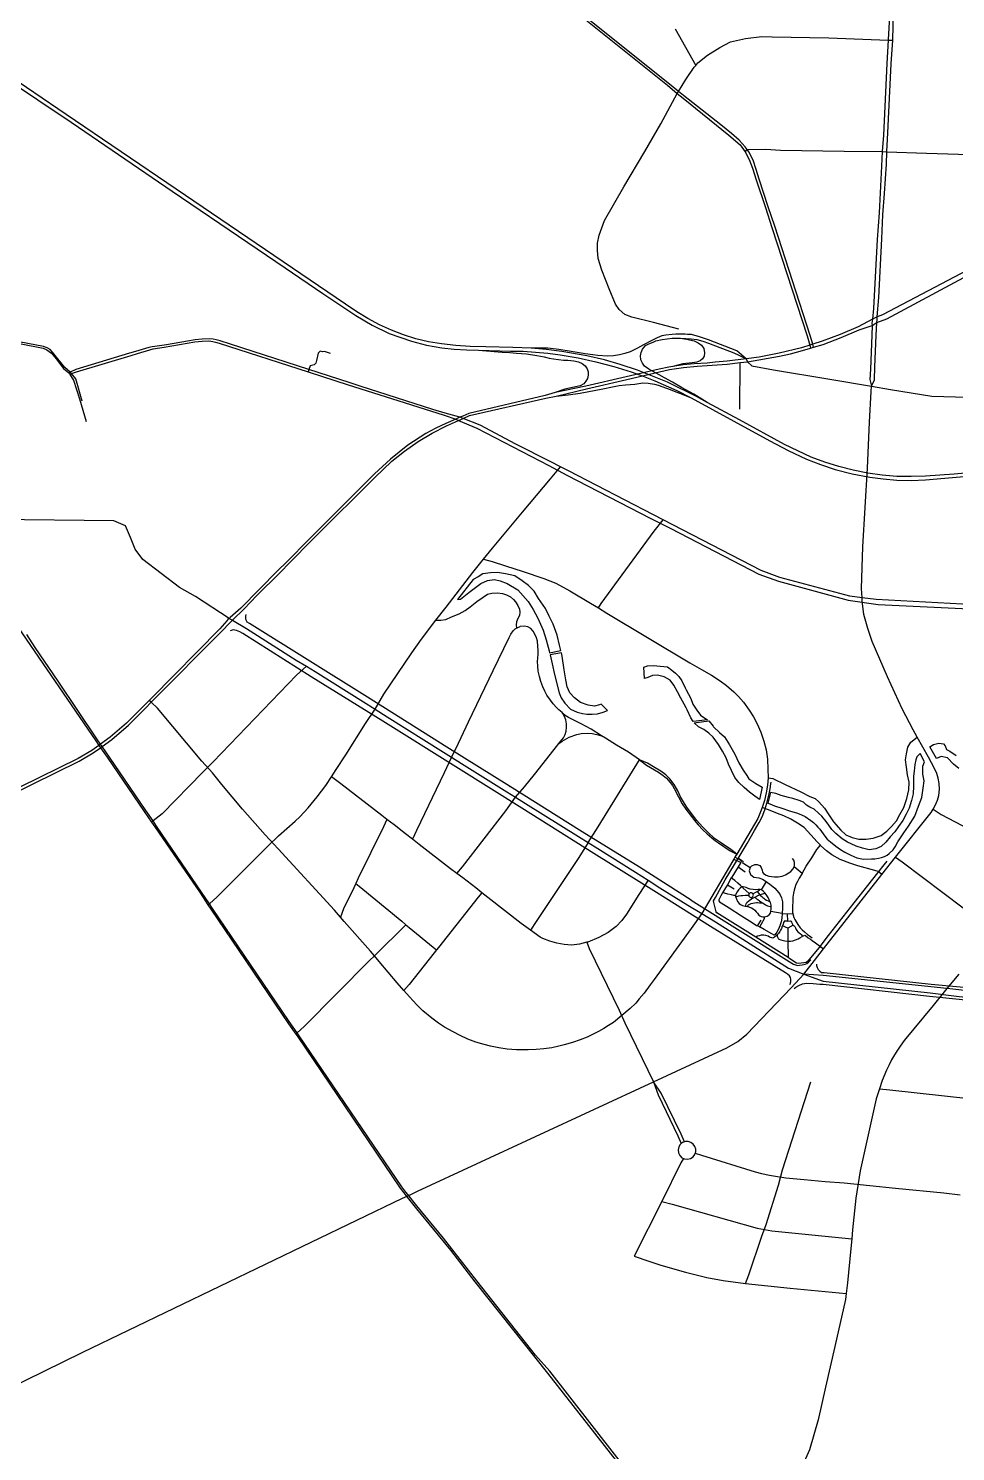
# Model space of a CAD drawing. Header units: millimetres. Extents: x 170 to 95391, y -643 to 69125.
# Drawn here: x 26791 to 30315, y 33187 to 38597 of the extents above; entities that cross this region are included whole.
import ezdxf

# ---------------------------------------------------------------- set-up
doc = ezdxf.new("R2010")
doc.units = ezdxf.units.MM
for name, color, linetype in [('roads_1', 1, 'Continuous'), ('roads_2', 2, 'Continuous'), ('roads_3', 3, 'Continuous'), ('water', 7, 'Continuous')]:
    doc.layers.add(name, color=color, linetype=linetype)

msp = doc.modelspace()

# ---------------------------------------------------------------- linework, layer by layer
at = {"layer": 'roads_1'}
for points in [[(26278.2, 38697.02), (26345.47, 38652.87), (26619.75, 38464), (26896.51, 38278.09)], [(26902.09, 38290.88), (26425.34, 38615.19), (26287.56, 38708.17)], [(26896.51, 38278.09), (26928.64, 38256.61)], [(26934.28, 38269.36), (26902.09, 38290.88)], [(26928.64, 38256.61), (27336.46, 37978.41)], [(27352.07, 37985.24), (26934.28, 38269.36)], [(27336.46, 37978.41), (27624.38, 37783.42), (27766.94, 37687.03), (27910.23, 37589.53), (28034.9, 37505.15), (28097.42, 37468.53), (28162.34, 37437.36), (28246.6, 37408.58), (28304.11, 37393.31), (28361.74, 37383), (28408.4, 37377.19), (28455.38, 37374.43), (28501.7, 37373.31), (28623.61, 37370.36), (28670.61, 37369.58), (28718.08, 37366.28), (28764.81, 37361.8), (28812.05, 37355.46)], [(28818.04, 37368.68), (28758.61, 37376.74), (28700.98, 37381.92), (28632.23, 37383.99), (28529.33, 37386.42), (28469.81, 37387.49), (28414.92, 37391.26), (28361, 37397.78), (28311.8, 37405.69), (28262.97, 37417.47), (28216.23, 37432.44), (28170.17, 37450.14), (28124.84, 37470.14), (28081.23, 37493.91), (28038.39, 37519.55), (27996.05, 37548.24), (27352.07, 37985.24)], [(29237.54, 37433.32), (29213.69, 37431.3), (29198.15, 37427.7), (29180.5, 37420.36), (29157.13, 37408.93), (29129.02, 37394.07), (29105.27, 37381.97), (29077.66, 37367.85), (29057.5, 37360.99), (29037.07, 37355.62), (29015.17, 37352.02), (28992.13, 37351.08), (28954.93, 37352.92), (28935.46, 37355.47), (28906.85, 37360.17), (28854.07, 37368.65), (28806.3, 37376.77), (28765, 37381.31), (28700.98, 37381.92)], [(29371.12, 37174.93), (29320.48, 37207.02), (29272.59, 37232.4), (29238.36, 37252.55), (29208.13, 37268.64), (29187.8, 37280.1), (29148.75, 37301.63), (29132.73, 37313.58), (29124.77, 37324.37), (29118.98, 37336.99), (29117.52, 37352.8), (29119.8, 37364.83), (29125.31, 37377.08), (29130.76, 37385.32), (29135.94, 37391.42), (29149.46, 37398.25), (29164.86, 37404.79), (29175.92, 37408.95), (29199.92, 37414.6), (29237.77, 37419.26)], [(28501.7, 37373.31), (28591.16, 37366.44), (28620.32, 37364.49), (28645.26, 37362.59), (28684.37, 37359.21), (28722.7, 37353.23), (28751.31, 37348.24), (28769.58, 37343.94), (28786.96, 37340.24), (28805.85, 37337.7), (28823.89, 37336.39)], [(28812.05, 37355.46), (28880.45, 37344.25), (28947.99, 37329.97), (29015.28, 37311.92), (29081.26, 37290.85), (29127.37, 37274.39), (29171.76, 37257.63), (29255.55, 37220.16), (29309.83, 37192.26)], [(29371.12, 37174.93), (29330.01, 37197.19), (29220.19, 37251.64), (29106.1, 37298.03), (29040.1, 37319.1), (28979.84, 37337.23), (28913.78, 37352.01), (28818.04, 37368.68)], [(29095.99, 37244.49), (29125.68, 37249.38), (29146.54, 37248.16), (29169.94, 37244.35), (29184.84, 37240.94), (29229.58, 37224.48), (29251.19, 37215.66), (29269.45, 37208.56), (29309.83, 37192.26)], [(29309.83, 37192.26), (29472.21, 37103.81), (29608.93, 37029.68), (29678.18, 36992.37), (29747.71, 36959.47), (29801.8, 36938.83), (29856.82, 36920.15), (29922.32, 36903.3), (29988.87, 36890.5), (30039.72, 36884.47), (30091.41, 36879.92), (30146.09, 36878.83), (30199.9, 36880.47), (30536.03, 36909.43)], [(30528.96, 36923.14), (30309.68, 36902.9), (30254.73, 36898.36), (30200.24, 36894.65), (30145.53, 36893.11), (30091.16, 36893.84), (30035.61, 36898.56), (29980.71, 36905.88), (29925.48, 36917.13), (29870.72, 36931.29), (29817.66, 36948.07), (29765.66, 36967.34), (29714.83, 36990.53), (29664.24, 37015.12), (29493.07, 37108.89), (29371.12, 37174.93)]]:
    msp.add_lwpolyline(points, dxfattribs=at)
at = {"layer": 'roads_2'}
for points in [[(29775.41, 37384.66), (29772.21, 37396.53), (29762.14, 37429.62), (29627.19, 37844.85), (29602.87, 37918.17), (29568.31, 38023.62), (29556.81, 38061.09), (29544.85, 38095.81), (29529.05, 38127.21), (29522.72, 38136.13), (29515.46, 38146.34), (29492.82, 38172.53), (29463.38, 38197.51), (29422.37, 38230.86), (29280.76, 38342.44), (29262.02, 38357.24), (29227.73, 38384.35), (28116.76, 39274.9)], [(28111.69, 39269.44), (29219.63, 38381.28), (29256.63, 38350.04), (29278.77, 38331.36), (29453.38, 38190.83), (29495.69, 38154.27), (29515.32, 38127.95), (29530.66, 38098.25), (29543.06, 38066.2), (29557.45, 38021.48), (29592.71, 37915.86), (29616.98, 37839.45), (29751.27, 37428.87), (29760.52, 37392.83), (29763.67, 37381.14)], [(32594.66, 38845.76), (32566.33, 38832.07), (31746.67, 38402.97), (31726.03, 38392.31), (31020.23, 38023.28), (30962.47, 37993.36), (30854.12, 37937.25), (30036.87, 37508.03), (30016.73, 37500.4), (29998.99, 37491.91), (29944.18, 37461.91), (29876.38, 37433.24), (29807.8, 37407.78), (29772.21, 37396.53), (29760.52, 37392.83), (29729.25, 37382.95), (29644.17, 37362.1), (29568.08, 37347.18)], [(29523.85, 37329.77), (29645.88, 37350.53), (29687.65, 37359.81), (29733.51, 37372.06), (29763.67, 37381.14), (29775.41, 37384.66), (29812.08, 37395.7), (29880.29, 37422.29), (29948.01, 37450.86), (29997.48, 37467.6), (30015.91, 37478.58), (30053.12, 37492.42), (30860.13, 37926.3), (30965.19, 37980.93), (31026.82, 38012.97), (32572.14, 38821.95), (32599.05, 38836.48)], [(29263.03, 37453.66), (29166.18, 37479.18), (29083.66, 37498.94), (29057.57, 37509.93), (29036.17, 37528.04), (29022.5, 37548.12), (28997.92, 37606.65), (28970.38, 37678), (28956.45, 37722.61), (28953.17, 37753.33), (28953.44, 37780.41), (28959.93, 37811.54), (28980.52, 37866.54), (29054.26, 37994.11), (29133.2, 38128.78), (29194.37, 38233.98), (29256.63, 38350.04), (29262.02, 38357.24), (29290.11, 38403.25), (29321.4, 38448.94), (29327.07, 38455.69), (29335.43, 38465.67), (29372.21, 38495.46), (29418.23, 38524.64), (29459.03, 38545.7), (29515.68, 38558.93), (29577.9, 38565.46), (29617.97, 38565.05), (29832.67, 38561.35), (30058.72, 38552.18), (30076.36, 38552.48)], [(29518.35, 37340.95), (29482.88, 37371.28), (29375.4, 37413.26), (29341.25, 37424.96), (29311.14, 37433.59), (29296.48, 37433.44), (29286.95, 37433.99), (29276.51, 37435.05), (29251.73, 37434.27), (29237.54, 37433.32)], [(29237.77, 37419.26), (29269.63, 37419.24), (29292.46, 37415.81), (29321.17, 37409.09), (29336.97, 37401.44), (29349.52, 37393.01), (29358.27, 37380.35), (29361.07, 37363.99), (29359.31, 37350.62), (29353.04, 37341.05), (29343.54, 37332.85), (29331.92, 37327.89), (29313.33, 37325.39), (29278.59, 37321.2), (29240.06, 37312.07)], [(29269.63, 37419.24), (29309.64, 37417), (29331.74, 37414.21), (29354.29, 37408.37), (29375.79, 37400.48), (29472, 37363.21), (29491.45, 37354.83), (29518.35, 37340.95)], [(28823.89, 37336.39), (28841.28, 37335.87), (28863.69, 37333.29), (28881.09, 37329.88), (28895.61, 37323.48), (28906.71, 37314.63), (28914.45, 37303.12), (28918.56, 37290.89), (28918.59, 37278.4), (28915.44, 37266.69), (28909.74, 37256.22), (28902.39, 37246.2), (28888.12, 37238.1), (28830.1, 37225.17), (28793.18, 37212.49)], [(29568.08, 37347.18), (29518.35, 37340.95), (29446.53, 37331.94), (29401.3, 37328.22), (29370.78, 37324.34), (29321.36, 37322.22), (29279, 37317.42), (29240.06, 37312.07), (29225.05, 37309.34)], [(29227.43, 37300.34), (29280.06, 37308.31), (29332, 37313.01), (29446.52, 37320.42), (29496.64, 37326.49), (29523.85, 37329.77)], [(29518.35, 37340.95), (29523.85, 37329.77)], [(29523.85, 37329.77), (29540.1, 37314.36), (29623.35, 37298.49), (29837.08, 37263.81), (29995.75, 37236.41), (30066.94, 37223.67), (30225.04, 37198.36), (30676.97, 37186.88), (30705.68, 37180.46), (31125.38, 37016.77)], [(26947.41, 37283.79), (26948.57, 37281.86), (26961.54, 37260.17), (26984.59, 37189.13), (27010.43, 37102.84)], [(26994.83, 37180.41), (26970.44, 37264.84), (26954.99, 37284.68), (26952.43, 37287.96)], [(29063.08, 37272.29), (28909.79, 37236.71), (28793.18, 37212.49)], [(29225.05, 37309.34), (29187.67, 37301.35), (29063.08, 37272.29)], [(29065.12, 37262.77), (29189.9, 37291.9), (29227.43, 37300.34)], [(28796.32, 37199.41), (28911.37, 37227.39), (29065.12, 37262.77)], [(28796.32, 37199.41), (28841.67, 37204.23), (28887.43, 37210.43), (28973.85, 37226.55), (29010.26, 37234.34), (29035.58, 37239.67), (29060.25, 37242.06), (29095.99, 37244.49)], [(29962.37, 36626.31), (29980.58, 36925.3), (29987.65, 37099.98), (29994.5, 37217.06), (29995.75, 37236.41)], [(28793.18, 37212.49), (28754.34, 37201.11), (28464.75, 37133.66), (28442.21, 37123.49), (28431.05, 37118.46), (28415.35, 37111.37), (28377.74, 37094.4)], [(28379.92, 37086.55), (28425.84, 37106.71), (28443, 37114.25), (28467.06, 37124.81), (28757.23, 37190.77), (28796.32, 37199.41)], [(32211.51, 36347.32), (31700.43, 36362.89), (31666.47, 36363.01), (31651.68, 36363.29), (31366.3, 36368.76), (31179.68, 36372.84), (30941.11, 36378.09), (30716.88, 36390.6), (30676.34, 36392.85), (30340.71, 36408.66), (30013.18, 36425.61), (29959.28, 36432.77), (29912.59, 36439.2), (29646.33, 36509.15), (29576.24, 36536.17), (29239.51, 36710.01), (29203.1, 36729.41), (29166.03, 36748.15), (28843.77, 36915.31), (28813.1, 36930.87), (28776.85, 36949.62), (28643.83, 37016.74), (28507.57, 37088.5), (28443, 37114.25)], [(28377.74, 37094.4), (28339.26, 37077.21), (28301.65, 37057.41), (28232.41, 37012.22), (28166.58, 36959.91), (28105.62, 36903.61), (27866.25, 36664.62), (27858.61, 36656.88), (27771.22, 36568.41)], [(27782.03, 36564.01), (27870.11, 36653.53), (27877.62, 36661.09), (28106.79, 36889.63), (28172.55, 36951.3), (28220.69, 36990.26), (28272.25, 37026.65), (28325.03, 37057.8), (28379.92, 37086.55)], [(28425.84, 37106.71), (28494.46, 37077.4), (28768.36, 36935.17), (28837.51, 36898.53), (29157.1, 36733.43), (29232.49, 36695.92), (29566.65, 36522.3), (29641.88, 36495.06), (29906.21, 36423.77), (30020.38, 36406.95), (30339.86, 36391.31), (30677.5, 36371.45), (30704.38, 36371.18), (31185.43, 36353.69), (31650.12, 36341.89), (31664.87, 36341.52), (32212.26, 36328.67)], [(29737.79, 35001.61), (29777.99, 35053.83), (29813.19, 35098.65), (30035.06, 35381.13), (30087.03, 35446.63), (30221.47, 35616.04), (30230.11, 35628.77), (30238.54, 35645.86), (30246.74, 35662.95), (30251.78, 35681.52), (30253.48, 35704.97), (30252.48, 35726.99), (30248.55, 35747.35), (30243.13, 35764.33), (30234.82, 35783.04), (30212.15, 35826.08), (30168.92, 35902.86), (30153.4, 35930.43), (30111.33, 36010.07), (30056.43, 36131.82), (29998.12, 36266.26), (29981, 36316.23), (29966.33, 36369.36), (29960.03, 36420.42), (29959.28, 36432.77), (29957.17, 36467.8), (29962.37, 36626.31)], [(27771.22, 36568.41), (27738.53, 36535.95)], [(27738.53, 36535.95), (27597.97, 36392.96), (27557.95, 36357), (27553.89, 36353.75), (27548.5, 36349.43), (27544.54, 36344.91), (27517.93, 36314.51), (27258.72, 36051.05), (27249.8, 36042.09), (27229.03, 36021.25), (27163.17, 35956.12), (27100.78, 35902.13), (27064.59, 35875.88), (27061.24, 35873.44)], [(27067.64, 35865.18), (27070.61, 35867.32), (27107.69, 35893.96), (27170.45, 35948.03), (27235.37, 36013.34), (27257.65, 36035.86), (27263.85, 36042.11), (27525.3, 36306.19), (27556.61, 36336.98), (27566.8, 36347.01), (27571.92, 36352.47), (27606.11, 36385.69), (27640.39, 36420.57), (27654.18, 36436.69), (27749.5, 36531.57)], [(27749.5, 36531.57), (27782.03, 36564.01)], [(27553.89, 36353.75), (27566.8, 36347.01), (27619.57, 36315.14), (27808.41, 36195.9), (27847.47, 36171.98), (27880.01, 36152.04), (28063.7, 36037.04), (28108.47, 36008.92), (28154.12, 35980.24), (28368.53, 35845.59), (28398.66, 35826.95), (28437.26, 35803.05), (28609.42, 35695.04), (28641.75, 35674.51), (28680.15, 35650.12), (28881.97, 35524.6), (28917.68, 35502.54), (28954.74, 35479.67), (29098.6, 35389.49), (29146.77, 35358.83), (29191.24, 35330.51), (29297.37, 35264), (29350.16, 35231.85), (29402.17, 35200.18), (29680.11, 35024.99), (29737.79, 35001.61)], [(26751.96, 36319), (27046.8, 35888.43), (27058.14, 35871.2), (27064.23, 35862.73), (27090.15, 35826.71), (27231.18, 35619.78), (27258.97, 35579.96), (27271.49, 35562.03), (27443.3, 35310.57), (27473.11, 35265.15), (27483.79, 35248.88), (27779.52, 34813.42), (27807.07, 34773.63), (27814.29, 34763.2), (28203.65, 34188.45), (28218.17, 34170.08), (28225.69, 34160.56), (28265.53, 34110.13), (28394.43, 33953.25), (28487.31, 33832.94), (28580.85, 33714.75), (28763.29, 33484.62), (29588.05, 32432.58)], [(28398.66, 35826.95), (28416.85, 35861.32), (28463.97, 35960.99), (28509.83, 36058), (28557.75, 36155.62), (28598.33, 36239.38), (28617.48, 36280.96), (28624.2, 36294.41), (28632.56, 36306.81), (28641.08, 36314.72), (28645.91, 36317.36), (28651.01, 36320.15), (28660.35, 36323.5)], [(29113.71, 35817.11), (29071.94, 35845.67), (29026.11, 35872.73), (28984.38, 35898.99), (28969.58, 35908.23), (28929.83, 35933.02), (28891.52, 35953.7), (28843.13, 35976.9), (28831.01, 35984.83), (28822.26, 35992.95), (28818.93, 35996.05), (28806.83, 36006.76), (28797.34, 36015.52), (28784.94, 36029.35), (28774.79, 36042.97), (28761.56, 36062.36), (28753.19, 36078.05), (28745.86, 36094.08), (28738.05, 36114.79), (28732.84, 36133.75), (28728.69, 36153.56), (28726.96, 36172.48), (28726.27, 36190), (28726.4, 36202.83), (28727.6, 36218.6), (28728.26, 36231.94), (28727.39, 36248.95), (28725.48, 36267.01), (28722.3, 36279.86), (28717.18, 36291.37), (28709.33, 36306.19), (28700.87, 36315.29), (28688.92, 36322), (28674.82, 36324.22), (28660.35, 36323.5)], [(27052.81, 35892.57), (26903.97, 36115.66), (26816.37, 36243.68), (26784.8, 36292.44)], [(28641.75, 35674.51), (28676.77, 35713.89), (28714.28, 35760.78), (28789.32, 35856.27), (28806.5, 35878.05), (28824.24, 35900.55), (28830.64, 35912.8), (28834.43, 35925.42), (28835.62, 35940.15), (28835.94, 35953.84), (28833.3, 35968.43), (28828.19, 35980.8), (28822.26, 35992.95)], [(25910.26, 35284.41), (25925.95, 35292.64), (26044.77, 35353.01), (26059.27, 35359.85), (26079.77, 35369.79), (26105.6, 35383.52), (26483.1, 35565.37), (26537.98, 35592.81), (26983.58, 35811.48), (27036.41, 35842.73), (27064.23, 35862.73), (27067.64, 35865.18)], [(27061.24, 35873.44), (27058.14, 35871.2), (27031.29, 35851.72), (26979.6, 35821.1), (26534.73, 35603.18), (26478.4, 35576.43), (26099.88, 35392.6), (26074.99, 35380.26), (26054.91, 35370.95), (26040.76, 35363.81), (25999.73, 35341.56), (25938.21, 35309.83)], [(28267.04, 34121.17), (28232.85, 34164.16), (28225.34, 34173.59), (28209.78, 34193.13), (27820.27, 34767.08), (27812.47, 34778.41), (27782.28, 34822.2), (27490.07, 35251.87), (27478.57, 35269.15), (27448.7, 35314.01), (27277.86, 35564.63), (27264.18, 35584.63), (27237.12, 35624.23), (27099.01, 35827.03), (27070.61, 35867.32), (27064.59, 35875.88), (27052.81, 35892.57)], [(28806.5, 35878.05), (28819.47, 35888.02), (28846.18, 35903.11), (28875.1, 35913.25), (28891.8, 35916.98), (28915.89, 35917.55), (28933.58, 35916.35), (28951.46, 35912.69), (28969.58, 35908.23)], [(28398.66, 35826.95), (28370.97, 35767.05), (28266.06, 35548.19), (28250.67, 35514.84)], [(29483.38, 35458.57), (29460.19, 35475.49), (29425.2, 35499.58), (29398.58, 35518.05), (29374.79, 35539.81), (29352.81, 35561.29), (29331.55, 35585.54), (29310.46, 35612.29), (29293.94, 35636.21), (29280.47, 35656.91), (29269.86, 35676.39), (29259.36, 35698.48), (29244.93, 35722.91), (29228.82, 35743.91), (29213.8, 35759.41), (29194.34, 35773.63), (29166.31, 35790.48), (29144.19, 35803.66), (29113.71, 35817.11)], [(29113.71, 35817.11), (29140.59, 35796.63), (29185.57, 35769.69), (29202.73, 35756.7), (29215.86, 35746.62), (29230.1, 35730.61), (29238.71, 35718.8), (29244.96, 35707.35), (29261.49, 35675.31), (29275.56, 35648.94), (29290.09, 35628.8), (29310.91, 35600.51), (29322.63, 35585.8), (29336.37, 35569.55), (29354.24, 35550.9), (29370.96, 35535.45), (29388.51, 35519.86), (29402.71, 35508.24), (29413.65, 35500.7), (29457.78, 35470.7), (29483.38, 35458.57)], [(28418.99, 35384.29), (28440.73, 35410.16), (28605.52, 35623.03), (28641.75, 35674.51)], [(28153.5, 35590.04), (28140.82, 35562.04), (28044.06, 35366.25), (28034.97, 35346.97), (28027.13, 35330.34), (27988.63, 35250.33), (27976.53, 35218.84)], [(28513.61, 35311.61), (28499.94, 35294.25), (28349.47, 35103.48), (28341.62, 35093.72), (28332.48, 35082.37), (28237.91, 34962.88), (28217.64, 34939.56)], [(28241.49, 34163.26), (28269.48, 34176.88), (29166.62, 34592.67), (29444.89, 34721.66), (29487.06, 34746.08), (29521.22, 34774.03), (29690.28, 34950.49), (29737.79, 35001.61)], [(31559.78, 34807.8), (31545.68, 34809.32), (31496.58, 34814.59), (30918.58, 34876.12), (30889.41, 34879.12), (30282.05, 34946.8), (29812.05, 34996.69), (29737.79, 35001.61)], [(29737.79, 35001.61), (29811.02, 34975.24), (30218.13, 34930.59), (30328.15, 34917.13), (30886.48, 34859.77), (30955.18, 34852.91), (31544.35, 34790.03)], [(29516.45, 33826.18), (29529.2, 33858.34), (29578.73, 34006.51), (29594.8, 34049.7), (29641.83, 34199.56), (29656.94, 34257.77), (29764.19, 34592.08)], [(30025.85, 34565.55), (30064.84, 34561.52), (30376.54, 34527.83), (30405.94, 34524.95), (30434.75, 34522.12), (30809.45, 34481.84), (30882.5, 34473.56), (31156.86, 34444.26), (31183.44, 34441.63), (31211.12, 34438.89), (31476.7, 34411.79), (31530.29, 34407.67)], [(26412.73, 33278.75), (26997.75, 33564.39), (28212.67, 34150.19), (28241.49, 34163.26)], [(29594.98, 32437.7), (28772.11, 33492.36), (28717.98, 33553.1), (28495.09, 33836.22), (28368.38, 33998.33), (28267.04, 34121.17)]]:
    msp.add_lwpolyline(points, dxfattribs=at)
at = {"layer": 'roads_3'}
for points in [[(30245.99, 42248.52), (30224.56, 41866.33), (30208.4, 41546.05), (30195.47, 41321.98), (30200.72, 41147), (30186.53, 40889.93), (30156.94, 40345.59), (30143.6, 40105.88), (30128.03, 39826.86), (30112.81, 39541.54), (30103.77, 39374.15), (30082.81, 39015.89), (30078.87, 38945.28), (30064.21, 38641.86), (30058.89, 38555.06), (30058.72, 38552.18), (30053.49, 38463.97), (30040.8, 38191.12), (30035.85, 38128.48)], [(30053.47, 38130.3), (30055.55, 38174.14), (30070.62, 38461.72), (30076.36, 38552.48), (30078.22, 38607.08), (30078.75, 38657.79), (30096.97, 38937.07), (30101.03, 39013.63), (30111.92, 39174.39), (30121.56, 39372.52), (30147.04, 39843.7), (30162.25, 40110.96), (30175, 40342.24), (30202.66, 40873.95), (30215.02, 41131.43), (30211.81, 41324.2), (30225.32, 41545.99), (30236.33, 41782.33), (30245.18, 41937.45), (30262.57, 42247.37)], [(29249.41, 38595.36), (29327.07, 38455.69)], [(29515.32, 38127.95), (29522.72, 38136.13), (29593.52, 38138.24), (29649.59, 38134.29), (29891.53, 38130.32), (30035.85, 38128.48), (30053.39, 38127.47), (30204.75, 38122.85), (30325.54, 38118.8), (30560.26, 38111.85), (30801.16, 38106.38), (30938.97, 38100.2), (31082.62, 38098.46), (31101.62, 38097.25)], [(30035.85, 38128.48), (30033.22, 38072.92), (30023.85, 37895.9), (30016.18, 37794.16), (30002.57, 37531.7), (29998.99, 37491.91), (29996.91, 37476.53)], [(30016.28, 37489.59), (30016.73, 37500.4), (30022.65, 37573.89), (30035.01, 37796.89), (30038.88, 37887.75), (30045.17, 37969.05), (30051.79, 38080.4), (30053.39, 38127.47), (30053.47, 38130.3)], [(26952.43, 37287.96), (26949.24, 37290.63), (26929.23, 37307.46), (26882.46, 37365.9), (26872.98, 37376.46), (26862.35, 37382.43), (26847.74, 37387.86), (26607.89, 37433.22), (26571.32, 37439.56), (26403.37, 37471.28), (26316.02, 37488.25), (26291.03, 37493.24), (26287.39, 37493.97)], [(29995.75, 37236.41), (30006.3, 37260.4), (30008.1, 37310), (30013.26, 37429.07), (30015.91, 37478.58), (30016.28, 37489.59)], [(26287.89, 37486.75), (26291.36, 37486.15), (26315.09, 37482.03), (26402.1, 37465.16), (26570.93, 37433.35), (26607.51, 37427.69), (26846.66, 37381.19), (26860.98, 37374.93), (26878.18, 37362.64), (26896.01, 37340.26), (26924.21, 37304.03), (26943.64, 37287.08), (26947.41, 37283.79)], [(29996.91, 37476.53), (29997.48, 37467.6), (29996.54, 37430.59), (29991.44, 37301.09), (29989.12, 37261.85), (29995.75, 37236.41)], [(27247.98, 37383.4), (27197.17, 37368.49)], [(27450.97, 37415.91), (27423.91, 37413.18), (27394.94, 37408.4), (27315.01, 37394.18), (27271.47, 37387.48), (27261.25, 37386.26), (27247.98, 37383.4)], [(27252.11, 37375.47), (27264.26, 37378.87), (27307.16, 37385.48), (27423.15, 37405.74), (27451.24, 37408.39)], [(28443, 37114.25), (28431.05, 37118.46), (28374.58, 37134.41), (28328.36, 37148.76), (28051.43, 37236.78), (28009.35, 37250.68), (27856.2, 37300.12), (27559.38, 37395.96), (27520.08, 37408.62), (27504.81, 37412.91), (27492.93, 37415.1), (27477.26, 37417.15), (27450.97, 37415.91)], [(27451.24, 37408.39), (27476.06, 37408.72), (27492.13, 37406.96), (27502.32, 37404.79), (27515.69, 37400.7), (27853.45, 37291.7), (28005.77, 37242.56), (28049.86, 37228.37), (28246.36, 37165.7)], [(27197.17, 37368.49), (27174.41, 37362.14), (26971.34, 37300.26), (26949.24, 37290.63), (26943.64, 37287.08)], [(26948.57, 37281.86), (26954.99, 37284.68), (26973.57, 37291.92), (27181, 37353.87), (27204.71, 37361.26)], [(27204.71, 37361.26), (27252.11, 37375.47)], [(27938.94, 37361.55), (27916.37, 37368.76), (27908.54, 37367.2), (27899.09, 37369.74), (27891.61, 37362.04), (27885.56, 37334.67), (27882.57, 37324.46), (27877.15, 37317.55), (27861.6, 37314.3), (27856.2, 37300.12), (27853.45, 37291.7)], [(29494.25, 37149.68), (29496.64, 37326.49)], [(28246.36, 37165.7), (28371.25, 37126.34), (28415.35, 37111.37), (28425.84, 37106.71)], [(28108.47, 36008.92), (28142.07, 36066.33), (28247.75, 36223.13), (28284.56, 36275.04), (28339.29, 36347.13), (28379.03, 36396.53), (28441.91, 36479.21), (28480.38, 36528.74), (28520.37, 36578.72), (28555.23, 36621.08), (28668.84, 36758.23), (28774.53, 36885), (28813.1, 36930.87)], [(27553.89, 36353.75), (27425.5, 36436.89), (27365, 36471.37), (27225.77, 36578.37), (27195.81, 36617.48), (27178.74, 36661.99), (27160.04, 36706.52), (27115.5, 36725.38), (26661.56, 36730.07), (26389.23, 36732.9), (26360.52, 36735.08), (26316.23, 36723.85), (26280.47, 36710.09)], [(28957.29, 36393.92), (28968.26, 36411.11), (29169.71, 36685.34), (29203.1, 36729.41)], [(28520.37, 36578.72), (28552.89, 36569.99), (28603.54, 36553.75), (28671.35, 36533.07), (28749.44, 36506.01), (28795.47, 36487.54), (28848.58, 36459.3), (28926.76, 36412.52), (28957.29, 36393.92)], [(28339.29, 36347.13), (28358.64, 36346.99), (28377.61, 36350.51), (28398.95, 36359.72), (28428.07, 36371.99), (28450.58, 36383.75), (28470.25, 36398.69), (28495.13, 36418.15), (28519.71, 36435.04), (28536.18, 36446.02), (28552.59, 36450.7), (28573.56, 36451.63), (28592.19, 36448.87), (28607.93, 36443.85), (28623.05, 36435.7), (28635.02, 36426.44), (28642.67, 36416.93), (28650.57, 36402.85), (28656.74, 36389.08), (28658.93, 36378.21), (28656.79, 36365.66), (28651.21, 36353.43), (28645.93, 36341.49), (28644.38, 36330.08), (28645.91, 36317.36)], [(28079.02, 36054.18), (27631.54, 36334.24), (27622.21, 36340.41), (27618.32, 36347.18), (27617.24, 36354.24), (27617.33, 36363.1), (27618.87, 36368.83)], [(28957.29, 36393.92), (28989.52, 36374.17), (29304.99, 36185.65), (29349.45, 36159.81), (29386.66, 36137.9), (29419.51, 36117.01), (29444.37, 36099.35), (29472.32, 36075.12), (29490.13, 36057.29), (29508.62, 36035.33), (29530.68, 36005.6), (29546.72, 35980.05), (29561.26, 35953.05), (29574.81, 35922.19), (29586.18, 35887.14), (29594.36, 35855.13), (29599.35, 35819.04), (29601.64, 35780.81), (29602.04, 35748.63), (29600.12, 35720.56), (29595.46, 35691.27), (29588.9, 35661.54), (29580.25, 35635.59), (29573.83, 35618.27), (29562.95, 35593.24), (29483.38, 35458.57), (29477.54, 35448.68)], [(27865.88, 36131.5), (27605.78, 36297.11), (27593.62, 36302.91), (27581.45, 36308.17), (27569.25, 36310.19), (27557.53, 36306.8)], [(27847.47, 36171.98), (27809.45, 36137.78), (27492.56, 35808.37), (27452.1, 35768.15), (27299.14, 35610.75), (27264.18, 35584.63), (27258.97, 35579.96)], [(28138.19, 35963.32), (27865.88, 36131.5)], [(28106.31, 35070.93), (28091.05, 35089.37), (27990.87, 35202.38), (27976.53, 35218.84), (27953.98, 35244.74), (27740.09, 35477.61), (27690.69, 35531.25), (27604.72, 35629.26), (27525.57, 35722.33), (27489.86, 35767.55), (27449.27, 35811.96), (27280.85, 36012.95), (27257.65, 36035.86), (27249.8, 36042.09)], [(28380.59, 35865.15), (28079.02, 36054.18)], [(27473.11, 35265.15), (27478.57, 35269.15), (27508.42, 35296.39), (27700.37, 35488), (27741.8, 35527.05), (27804.58, 35583.61), (27821.68, 35599.72), (27853.6, 35633.95), (27888.48, 35676.16), (27920.79, 35719.25), (27942.25, 35752.28), (27959.88, 35779.41), (27997.77, 35836.15), (28072.2, 35955.08), (28108.47, 36008.92)], [(28425.32, 35783.66), (28138.19, 35963.32)], [(28622.32, 35713.95), (28619.21, 35715.9), (28380.59, 35865.15)], [(29602.04, 35748.63), (29620.7, 35745.39), (29667.56, 35723.22), (29726.99, 35694.91), (29760.4, 35677.15), (29780.7, 35668.94), (29794.92, 35656.51), (29817.07, 35632.87), (29832.9, 35607.28), (29851.29, 35580.25), (29878.24, 35549.12), (29898.16, 35531.79), (29921.6, 35520.7), (29947.66, 35515.01), (29974.36, 35514.74), (30001.38, 35518.18), (30031.63, 35529.31), (30053.32, 35544.79), (30071.87, 35562.61), (30089.89, 35584.99), (30102.48, 35608.87), (30117.67, 35635.27), (30130.08, 35670.01), (30137.59, 35703.06), (30138.74, 35731.61), (30132.7, 35759.95), (30127.82, 35788.29), (30124.66, 35816.88), (30127.75, 35839.13), (30132.89, 35865.07), (30145.14, 35884.09), (30168.92, 35902.86)], [(28917.68, 35502.54), (28955.96, 35562.34), (29113.71, 35817.11)], [(28666.32, 35633.11), (28425.32, 35783.66)], [(29146.77, 35358.83), (29110.95, 35304.98), (29064.55, 35230.03), (29046.22, 35205.95), (29024.17, 35183.31), (28994.37, 35160.18), (28959.44, 35141.68), (28916.77, 35123.84), (28912.59, 35122.82), (28885.4, 35116.15), (28855.21, 35112.46), (28827.1, 35114.46), (28799.3, 35119.03), (28772.69, 35127.02), (28746.09, 35137.56), (28735.8, 35142.25), (28698.45, 35169.12), (28663.7, 35194.11), (28536.38, 35293.68), (28513.61, 35311.61), (28490.81, 35329.56), (28441.25, 35367.77), (28418.99, 35384.29), (28394.8, 35402.24), (28276.32, 35494.86), (28250.67, 35514.84), (28223.91, 35535.67), (28180.33, 35569.54), (28153.5, 35590.04), (28134.47, 35604.58), (27978.39, 35725.01), (27942.25, 35752.28)], [(28894.96, 35542.79), (28619.21, 35715.9)], [(30053.23, 35431.22), (30042.06, 35416.81), (30018.31, 35386.61), (29927.89, 35273.03), (29830.55, 35148.21), (29795.23, 35102.01), (29751.96, 35050.57), (29746.32, 35046.62), (29718.64, 35041.91), (29710.36, 35043.99), (29685.31, 35060.73), (29678.12, 35065.25), (29555.16, 35142.6), (29407.65, 35235.39), (29404.59, 35239.39), (29400.84, 35253.77), (29395.96, 35274.64), (29394.84, 35280.73), (29402.01, 35293.48), (29439.27, 35359.83), (29492.61, 35448.31), (29522.56, 35498.83), (29550.61, 35547.82), (29568.65, 35578.7), (29579.14, 35600.12), (29590.41, 35627.06), (29597.88, 35652.04), (29606.86, 35687.13), (29610, 35706.08), (29612.91, 35724.71), (29613.57, 35731.29)], [(28939.42, 35460.36), (28666.32, 35633.11)], [(30035.06, 35381.13), (30020.97, 35391.79), (30007.58, 35396.48), (29942.96, 35413.42), (29913.11, 35423.28), (29875.53, 35437.63), (29844.57, 35455.79), (29824.68, 35470.82), (29803.28, 35489.45), (29800.79, 35491.94), (29788.33, 35504.47), (29765.17, 35531.73), (29739.23, 35559.09), (29713.71, 35576.23), (29689.2, 35591.31), (29662.08, 35603.85), (29637.87, 35613.13), (29610.39, 35624.31), (29580.25, 35635.59)], [(30230.11, 35628.77), (30260.54, 35608.98), (30550.33, 35456.11), (30584.81, 35445.64)], [(29113.08, 35408.73), (28894.96, 35542.79)], [(28917.68, 35502.54), (28882.96, 35445.18), (28720.91, 35202.45), (28698.45, 35169.12)], [(29731.15, 35384.53), (29747.41, 35412.52), (29767.96, 35444.58), (29787.95, 35475.4), (29800.79, 35491.94)], [(29177.74, 35311.8), (28939.42, 35460.36)], [(29477.54, 35448.68), (29476.32, 35446.62), (29472.14, 35439.56), (29468.32, 35433.09), (29350.16, 35231.85)], [(29472.14, 35439.56), (29498.27, 35425.83)], [(29498.27, 35425.83), (29501.44, 35430.9), (29500.94, 35432.49), (29476.32, 35446.62)], [(29489.69, 35442.5), (29502.99, 35434.14), (29506, 35431.57), (29505.72, 35428.91), (29505.33, 35425.77), (29510.4, 35422.33), (29533.48, 35406.95)], [(29701.67, 35409.25), (29702.68, 35415.5), (29701.97, 35425.78), (29699.62, 35434.99), (29694.52, 35441.53)], [(30087.03, 35446.63), (30111.61, 35428.68), (30420.85, 35195.77), (30449.12, 35174.99)], [(29310.25, 35283.73), (29113.08, 35408.73)], [(29498.27, 35425.83), (29488.06, 35409.37), (29464.27, 35371.04), (29462.24, 35367.53), (29447.4, 35341.87), (29440.46, 35329.86), (29429.52, 35310.83), (29423.08, 35299.61), (29415.02, 35284.4), (29414.69, 35280.27), (29417.82, 35276.66), (29423.8, 35272.47), (29453.91, 35254.16), (29501.12, 35223.98), (29541.76, 35197.71), (29558.3, 35187.27), (29561.75, 35186.8), (29564.07, 35189.49), (29575.29, 35206.95)], [(29488.06, 35409.37), (29514.76, 35391.43)], [(29533.48, 35406.95), (29529.71, 35395.1), (29534.97, 35380.12), (29547.5, 35370.29), (29566.51, 35367.72), (29580.71, 35362.68), (29594.34, 35354.25), (29614.21, 35339.91), (29628.16, 35328.13), (29642.75, 35311.46), (29647.58, 35303.14), (29653.05, 35291.61), (29656.63, 35276.73), (29657.5, 35262.56), (29657.4, 35252.26), (29655.17, 35232.56), (29654.15, 35215.02), (29651.64, 35201.21), (29647.07, 35185.41), (29641.51, 35172.47), (29635.47, 35161.4), (29629.1, 35152.86), (29625.52, 35149.86)], [(29533.48, 35406.95), (29540.38, 35414.16), (29551.48, 35418.76), (29560.38, 35418.82), (29570.38, 35414.86), (29576.48, 35406.79), (29579.52, 35396.63), (29580.89, 35389.47), (29584.43, 35384.01), (29594.85, 35378.62), (29604.43, 35374.24), (29615.6, 35372.84), (29625.93, 35371.59), (29640.72, 35372.02), (29655.1, 35374.45), (29668.93, 35380.01), (29679.03, 35385.62), (29688.14, 35392.39), (29696.55, 35400.73), (29701.67, 35409.25)], [(29731.15, 35384.53), (29720.17, 35367.25), (29713.52, 35354.16), (29707.96, 35342.57), (29704.04, 35330.14), (29700.82, 35321.07), (29698.23, 35309.85), (29696.76, 35294.28), (29695.62, 35279.19), (29694.58, 35258.53)], [(29731.15, 35384.53), (29701.67, 35409.25)], [(28034.97, 35346.97), (28048.11, 35336.51), (28209.56, 35202.94), (28225.34, 35189.94), (28238.32, 35179.27), (28328.77, 35104.11), (28341.62, 35093.72)], [(29447.4, 35341.87), (29472.77, 35325.94)], [(29501.91, 35333.54), (29497.61, 35338.66), (29486.7, 35348.32), (29475.18, 35358), (29467.24, 35364.66), (29462.24, 35367.53)], [(29613.06, 35239.43), (29613.75, 35250.57), (29613.97, 35257.62), (29614.16, 35263.56), (29611.4, 35274.44), (29610.06, 35277.39), (29606.77, 35284.63), (29602.42, 35293.67), (29598.03, 35300.86), (29591.41, 35309.38), (29591.09, 35309.78), (29583.56, 35317.29), (29577.29, 35322.07), (29576.06, 35322.45), (29572, 35323.69), (29570.56, 35323.66), (29563.96, 35323.49), (29553.62, 35322.87), (29545.15, 35323.1), (29534.41, 35325.5), (29526.68, 35328), (29518.39, 35331.38), (29507.65, 35333.62), (29504.78, 35333.58), (29501.91, 35333.54), (29495.68, 35329.31), (29490.16, 35322.09), (29484.49, 35314.43), (29480.09, 35306.19), (29478.02, 35300.36), (29478.48, 35296.09), (29478.55, 35295.36), (29481.49, 35287.76), (29486.41, 35277.99), (29491.8, 35270.94), (29497.36, 35267.17), (29504.63, 35262.53), (29514.51, 35260.28), (29517.35, 35259.89), (29523.66, 35259.03), (29525.84, 35258.73), (29531.84, 35256.53), (29538.56, 35253.47), (29545.27, 35249.55), (29551.25, 35244.77), (29557.49, 35238.14), (29561.61, 35233.52), (29567.42, 35226.18), (29570.85, 35223.86), (29575.99, 35221.53), (29582.73, 35220.03), (29588.06, 35219.98), (29589.61, 35219.96), (29598.53, 35221.87), (29606.05, 35227.37), (29611.71, 35233.59), (29613.06, 35239.43)], [(29504.78, 35333.58), (29506.05, 35330.54), (29530.67, 35308.25)], [(29544.72, 35306.99), (29558.42, 35314.2), (29560.51, 35315.56), (29563.09, 35317.24), (29569.72, 35322.18), (29570.56, 35323.66)], [(29594.34, 35354.25), (29576.06, 35322.45)], [(29383.67, 35183.52), (29177.74, 35311.8)], [(29310.25, 35283.73), (29692.63, 35043.35)], [(29478.02, 35300.36), (29472.2, 35300.26), (29463.21, 35302.95), (29449.03, 35306.47), (29436.45, 35309.19), (29429.52, 35310.83)], [(29528.58, 35300.37), (29523.46, 35300.94), (29515.7, 35300.94), (29504.71, 35300.18), (29498.17, 35299.13), (29490.22, 35297.99), (29481.59, 35296.35), (29478.48, 35296.09)], [(29517.35, 35259.89), (29517.3, 35264.18), (29519.05, 35269.49), (29521.89, 35273.81), (29530.73, 35282.18), (29539.29, 35287.78), (29551.2, 35294.26), (29552.62, 35295.03), (29561.17, 35300.14), (29569.23, 35303.56), (29570.4, 35303.94), (29576.67, 35305.92), (29591.41, 35309.38)], [(29523.66, 35259.03), (29524.77, 35262.83), (29527.47, 35265.47), (29532.44, 35268.18), (29537.91, 35270.48), (29544.11, 35272.16), (29550.91, 35273.42), (29557.6, 35273.86), (29562.03, 35273.93), (29568.92, 35273.14), (29576.02, 35272.76), (29581.25, 35272.58)], [(29539.25, 35311), (29536.35, 35311.19), (29533.54, 35310.44), (29531.12, 35308.85), (29530.67, 35308.25), (29529.36, 35306.56), (29528.41, 35303.83), (29528.39, 35300.94), (29528.58, 35300.37), (29529.3, 35298.19), (29531.05, 35295.89), (29533.45, 35294.26), (29536.24, 35293.48), (29539.23, 35293.65), (29541.99, 35294.78), (29544.22, 35296.78), (29545.68, 35299.38), (29546.18, 35302.31), (29545.68, 35305.25), (29544.72, 35306.99), (29544.24, 35307.86), (29542.01, 35309.86), (29539.25, 35311)], [(29551.2, 35294.26), (29553.98, 35291.62), (29557.96, 35288.71), (29563.38, 35285.18), (29569.92, 35280.3), (29578.5, 35274.47), (29581.25, 35272.58), (29586.69, 35268.86), (29592.72, 35265.73), (29600.2, 35262.17), (29609.53, 35259.01), (29613.97, 35257.62)], [(29560.51, 35315.56), (29570.4, 35303.94)], [(29570.4, 35303.94), (29573.73, 35300.85), (29577.8, 35296.92), (29581.88, 35293.18), (29585.97, 35290.17), (29590.26, 35286.96), (29596.19, 35283.62), (29601.93, 35280.69), (29610.06, 35277.39)], [(29350.16, 35231.85), (29309.44, 35175.84), (29169.2, 34982.14), (29153.73, 34961.38), (29131.37, 34929.9), (29112.5, 34907.48), (29099.45, 34892.09), (29078.22, 34871.06), (29013.94, 34818.4), (28995.98, 34807.06), (28977.49, 34795.53), (28958.14, 34784.3), (28937.36, 34773.37), (28913.99, 34762.18), (28887.75, 34751.59), (28858.94, 34741.89), (28827.56, 34733.06), (28806.55, 34728.13), (28780.66, 34722.4), (28750.18, 34718.13), (28720.01, 34715.01), (28690.71, 34713.88), (28671.76, 34714.07), (28645.92, 34714.05), (28609.77, 34716.42), (28578.82, 34721.59), (28547.3, 34728.2), (28522.97, 34734.73), (28491.75, 34743.33), (28461.16, 34754.79), (28431.73, 34769.09), (28404.88, 34782.78), (28372.05, 34800.83), (28348.93, 34815.07), (28324.44, 34834.17), (28289.71, 34862.8), (28266.96, 34885.03), (28238.57, 34915.32), (28217.64, 34939.56), (28192.03, 34969.22), (28123.67, 35050.48), (28106.31, 35070.93)], [(29625.52, 35149.86), (29616.83, 35154.55), (29587.14, 35171.27), (29571.87, 35180.41), (29571.77, 35184.13), (29576.89, 35192.79), (29588.13, 35212.82), (29588.18, 35217.39), (29588.06, 35219.98)], [(29655.17, 35232.56), (29613.06, 35239.43)], [(29655.17, 35232.56), (29676.47, 35230.58), (29696.13, 35231.93)], [(29676.86, 35203.63), (29676.47, 35230.58)], [(29694.58, 35258.53), (29694.82, 35249.04), (29695.53, 35235.87), (29696.13, 35231.93), (29697.31, 35226.41), (29699.86, 35217.45), (29703.33, 35210.24), (29707.63, 35202.67), (29714.84, 35190.83), (29723.59, 35178.51), (29731.99, 35169.72), (29739.97, 35162.23), (29752.42, 35152.92), (29759.69, 35147.44), (29769.78, 35140.24)], [(28225.34, 35189.94), (28212.98, 35176.38), (28121.78, 35086.09), (28106.31, 35070.93)], [(29685.19, 34963.03), (29687.64, 34967.6), (29689.21, 34973.95), (29688.97, 34981.13), (29687.05, 34989.12), (29683.51, 34995.53), (29676.37, 35001.57), (29667.74, 35007.16), (29383.67, 35183.52)], [(29676.86, 35203.63), (29665.89, 35203.82), (29663.7, 35203), (29662.7, 35201.56), (29661.21, 35198.18), (29659.13, 35192.17), (29656.71, 35186.02), (29656.09, 35184.44), (29652.78, 35175.7), (29649.4, 35168.65), (29646.73, 35164.54), (29642.2, 35157.01), (29637.3, 35151.6), (29634.25, 35148.23), (29626.9, 35142.14), (29623.36, 35140.48), (29619.21, 35138.95), (29615.81, 35139.47), (29611.7, 35141.32), (29608.15, 35143.08), (29603.07, 35145.67), (29593.5, 35148.43), (29585.98, 35150.2), (29581.73, 35150.37), (29575.76, 35149.94), (29568.33, 35147.96), (29563.46, 35146.44), (29561.91, 35146), (29555.16, 35142.6)], [(29561.75, 35186.8), (29563.66, 35184.93), (29571.87, 35180.41)], [(29676.77, 35176.29), (29656.71, 35186.02)], [(29698.02, 35187.77), (29676.77, 35176.29), (29677.56, 35126.87), (29678.12, 35065.25)], [(29676.86, 35203.63), (29686.88, 35203.95), (29689.16, 35202.74), (29691.16, 35199.19), (29693.56, 35194.1), (29695.55, 35189.61), (29698.02, 35187.77), (29701.61, 35185.08), (29703.75, 35182.55), (29706.5, 35177.33), (29709.35, 35171.61), (29711.62, 35167.6), (29715.54, 35163.26), (29719.67, 35159.76), (29725.11, 35155.49), (29728.24, 35152.19), (29732.62, 35145.79)], [(28912.59, 35122.82), (28921.92, 35099.43), (29036.52, 34864.81), (29057.39, 34816.35), (29166.62, 34592.67)], [(29637.3, 35151.6), (29637.02, 35146.32), (29638.62, 35140.77), (29640.95, 35136.75), (29650.35, 35131.72), (29665.69, 35128.03), (29677.56, 35126.87)], [(29677.56, 35126.87), (29687.53, 35127.45), (29695.63, 35128.76), (29706.84, 35131.84), (29716.5, 35135.77), (29723.39, 35139.87)], [(29723.39, 35139.87), (29731.68, 35145.21), (29732.62, 35145.79), (29736.31, 35148.08), (29741.5, 35149.55), (29744.7, 35148.68), (29754.67, 35140.52), (29762.99, 35134.61), (29770.19, 35129.26), (29782.95, 35120.52), (29813.19, 35098.65)], [(28106.31, 35070.93), (28087.27, 35053.17), (27838.43, 34803.06), (27812.47, 34778.41), (27807.07, 34773.63)], [(29692.63, 35043.35), (29698.85, 35039.8), (29706.16, 35036.9), (29713.58, 35035.06), (29721.38, 35035.46), (29731.69, 35037.12), (29742.94, 35039.82), (29749, 35041.87), (29756.27, 35047.33), (29764.63, 35056.9)], [(30327.25, 35002.05), (30282.05, 34946.8), (30230.07, 34883.26), (30119.89, 34749.17), (30104.26, 34728.75), (30091.69, 34709.48), (30082.39, 34694.55), (30070.84, 34676.28), (30061.84, 34657.48), (30051.96, 34636.49), (30035.97, 34597.01), (30025.85, 34565.55), (30013.57, 34527.39), (29952.73, 34254.17), (29936.05, 34150.35), (29923.46, 34029.76), (29920.03, 33996.03), (29916.31, 33959.33), (29903.96, 33829.01), (29898.79, 33787.41), (29895.95, 33764.55), (29855.51, 33585.98), (29820.39, 33432.53), (29792.91, 33307.38), (29759.57, 33193.74), (29727.57, 33123.11)], [(29786.25, 35040.02), (29786.19, 35034.59), (29788.93, 35026.67), (29792.91, 35019.1), (29799.18, 35013.08), (29805.13, 35008.63), (29814.98, 35007.66), (30222.4, 34963.72), (30332.62, 34953.06), (30890.21, 34893.97), (30969.61, 34884.65), (31500.17, 34830.63), (31605.61, 34819.37), (31934.87, 34782.69), (31971.85, 34779.6), (32233.58, 34774.3), (32256.87, 34773.05)], [(29701.23, 34947.13), (29707.1, 34952.34), (29718.97, 34959.05), (29733.12, 34965.04), (29748.65, 34967.69), (29773.82, 34966.74), (29798.63, 34964.38), (29811.3, 34963.2), (30216.26, 34917.92), (30328.72, 34906.68), (30886.93, 34847.41), (30951.56, 34840.13), (31494.12, 34782.77), (31600.19, 34770.47), (31814.68, 34748.72), (31908.57, 34737.11), (31959.58, 34731.98), (32036.16, 34730.37), (32265.07, 34728.11)], [(29284.54, 34364.37), (29271.98, 34393.14), (29195.42, 34549.69), (29166.62, 34592.67)], [(29166.62, 34592.67), (29183.72, 34543.44), (29259.64, 34386.87), (29272.11, 34357.72)], [(29277.38, 34362), (29272.11, 34357.72), (29268.44, 34354.74), (29262.29, 34345.04), (29259.76, 34333.87), (29261.1, 34322.48), (29266.18, 34312.2), (29274.41, 34304.18), (29281.14, 34301.07), (29284.86, 34299.35), (29296.31, 34298.26), (29307.49, 34301.03)], [(29307.49, 34301.03), (29317.1, 34307.34), (29323.75, 34315.92), (29325.52, 34320.99), (29327.34, 34326.15), (29327.51, 34336.97), (29324.23, 34347.3), (29317.84, 34356.08), (29309, 34362.41), (29298.61, 34365.64), (29287.74, 34365.44), (29284.54, 34364.37), (29277.38, 34362)], [(29281.14, 34301.07), (29270.93, 34284.37), (29197.9, 34138.17), (29093.62, 33929.41)], [(29325.52, 34320.99), (29349.04, 34314.42), (29552.54, 34250.95), (29577.04, 34243.48), (29607.14, 34237.62), (29630.85, 34234.32), (29669.04, 34228.11), (29739.36, 34221.83), (29818.59, 34214.1), (29891.14, 34208.64), (29988.78, 34198.77), (30086.14, 34188.07), (30270, 34170.39), (30331.92, 34163.37)], [(29197.9, 34138.17), (29237.47, 34127.18), (29560.76, 34036.19), (29616.23, 34026.22), (29882.77, 33999.1), (29920.03, 33996.03)], [(29093.62, 33929.41), (29148.96, 33910.44), (29194.99, 33895.92), (29287.62, 33869.58), (29368.91, 33849.3), (29431.81, 33837.31), (29516.45, 33826.18), (29686.31, 33807.71), (29898.79, 33787.41)]]:
    msp.add_lwpolyline(points, dxfattribs=at)
at = {"layer": 'water'}
for points in [[(28421.79, 36426.49), (28433.4, 36426.77), (28464.9, 36453.14), (28510.9, 36487.33), (28535.42, 36498.24), (28562.29, 36501.95), (28583.86, 36496.55), (28610.17, 36486.32), (28651.18, 36463.2), (28689.96, 36418.58), (28708.87, 36388.52), (28726.54, 36354.46), (28746.89, 36308.84), (28758.14, 36272.07), (28769.73, 36230.52), (28771.36, 36223.76), (28814.25, 36232.07), (28809.5, 36251.82), (28799.96, 36290.97), (28784.77, 36332.06), (28769.48, 36362.33), (28755.59, 36391.64), (28729.97, 36429.53), (28713.23, 36457.47), (28691.24, 36479.81), (28667.77, 36497.45), (28640.07, 36515.61), (28604.68, 36523.49), (28573.52, 36528.99), (28547.51, 36526.9), (28517.69, 36523.91), (28499.59, 36511.86), (28480.58, 36502.65), (28421.79, 36426.49)], [(28773.43, 36215.23), (28781.63, 36181.4), (28790.83, 36140.67), (28807.74, 36071.58), (28815.16, 36052.38), (28830.17, 36032.31), (28851.15, 36008.99), (28876.26, 35997.58), (28897.03, 35992.18), (28912.93, 35990.57), (28933.7, 35989.83), (28953.97, 35991.41), (28975.53, 35997.25), (28991.9, 36003.86), (28967.27, 36028.48), (28961.82, 36025.84), (28942.85, 36019.92), (28917.83, 36024.88), (28888.62, 36034.59), (28866.57, 36051.75), (28848.79, 36071.22), (28838.62, 36093.44), (28833.22, 36120.79), (28826.99, 36158.96), (28819.48, 36210.32), (28816.29, 36223.59), (28773.43, 36215.23)], [(29129.46, 36168.18), (29144.42, 36173.62), (29166.19, 36175.28), (29192.17, 36173.13), (29220.09, 36169.57), (29235.99, 36157.16), (29250.05, 36145.73), (29263.18, 36133.83), (29274.34, 36116.32), (29287.04, 36090.77), (29291.03, 36082.74), (29308.67, 36050.1), (29316.48, 36027.9), (29330.92, 36005.65), (29344.89, 35985.74), (29361.81, 35974.74), (29371.37, 35968.06), (29317.79, 35962.05), (29308.05, 35976.44), (29294.25, 36006.08), (29290.16, 36013.95), (29269.51, 36053.59), (29271.07, 36050.47), (29257.57, 36075.45), (29243.43, 36099.82), (29229.66, 36119.32), (29207.14, 36132.18), (29181.82, 36138.76), (29163.18, 36137.68), (29144.7, 36130.08), (29131.96, 36125.78), (29129.46, 36168.18)], [(29376.83, 35964.25), (29392.88, 35944.51), (29394.58, 35942.42), (29417.06, 35921.02), (29436.28, 35904.36), (29454.89, 35874.05), (29475.33, 35837.63), (29491.08, 35805.47), (29507.82, 35777.07), (29520.86, 35757.17), (29529.24, 35743.92), (29556.01, 35726.24), (29579.99, 35712.81), (29569.97, 35665.15), (29551.28, 35678.41), (29531.26, 35694.09), (29511.76, 35711.71), (29491.03, 35729.81), (29475.43, 35749.56), (29462.58, 35776.54), (29451.39, 35800.59), (29443.12, 35823.66), (29429.28, 35849.2), (29413.25, 35874.75), (29393.37, 35903.25), (29376.74, 35917.93), (29357.44, 35932.4), (29337.84, 35941.79), (29320.75, 35957.68), (29376.83, 35964.25)], [(30180, 35840.77), (30168.2, 35828.3), (30163.47, 35816.73), (30159.4, 35798.4), (30157.93, 35773.02), (30154.81, 35753.94), (30155.17, 35716.68), (30153.18, 35687.2), (30147.82, 35662.58), (30138.3, 35633.41), (30127.13, 35610.55), (30114.73, 35586.49), (30098.45, 35562.94), (30083.42, 35543.26), (30066.7, 35523.59), (30050.21, 35503.68), (30031.56, 35486.7), (30011.3, 35477.95), (29986.72, 35474.81), (29961.01, 35480.64), (29937.51, 35488.12), (29917.91, 35496.79), (29904.36, 35502.97), (29883.58, 35516.48), (29860.21, 35537.04), (29844.8, 35551.7), (29833.06, 35567.78), (29822.99, 35581.67), (29806.66, 35601.91), (29793.66, 35614.37), (29777.27, 35629.3), (29760.33, 35636.25), (29748.26, 35644.35), (29737.19, 35655.34), (29720.01, 35662.52), (29696.73, 35669.77), (29679.76, 35673.81), (29651.39, 35681.11), (29631.55, 35688.82), (29611.16, 35692.89), (29600.96, 35651.66), (29608.32, 35648.9), (29626.7, 35641.98), (29655.02, 35632.26), (29683.93, 35623.13), (29714.45, 35613.31), (29729.6, 35608.09), (29743.42, 35601.38), (29764.94, 35585.86), (29775.26, 35577.83), (29784.15, 35568.98), (29791.55, 35560.99), (29798.33, 35552.56), (29817.6, 35526.93), (29826.95, 35515.26), (29839.98, 35505), (29860.27, 35488.52), (29877.25, 35476.13), (29894.49, 35465.9), (29916.36, 35454.38), (29940.02, 35444.38), (29964.24, 35439.21), (29995.24, 35439.63), (30007.79, 35440.61), (30021.68, 35442.38), (30033.67, 35445.34), (30044.76, 35449.25), (30054.35, 35454.68), (30062.97, 35460.77), (30077.05, 35474.86), (30085.19, 35485.4), (30095.58, 35504.4), (30118.29, 35538.77), (30136.06, 35564.96), (30160.01, 35602.45), (30174, 35640.52), (30186, 35673.06), (30192.19, 35709.03), (30194.9, 35736.34), (30190.78, 35762.5), (30190.61, 35792.73), (30196.61, 35809.12), (30180, 35840.77)]]:
    msp.add_lwpolyline(points, close=True, dxfattribs=at)
msp.add_lwpolyline([(30327.75, 35783.12), (30306.57, 35800.54), (30284.09, 35823.69), (30260.4, 35829), (30241.69, 35821.76), (30241.69, 35821.76), (30217.43, 35865.72), (30230.8, 35874.98), (30250.64, 35880.37), (30268.32, 35877.84), (30275.33, 35870.14), (30280.2, 35855.7), (30293.12, 35849.11), (30317.45, 35832.42)], dxfattribs=at)

doc.saveas('drawing.dxf')
